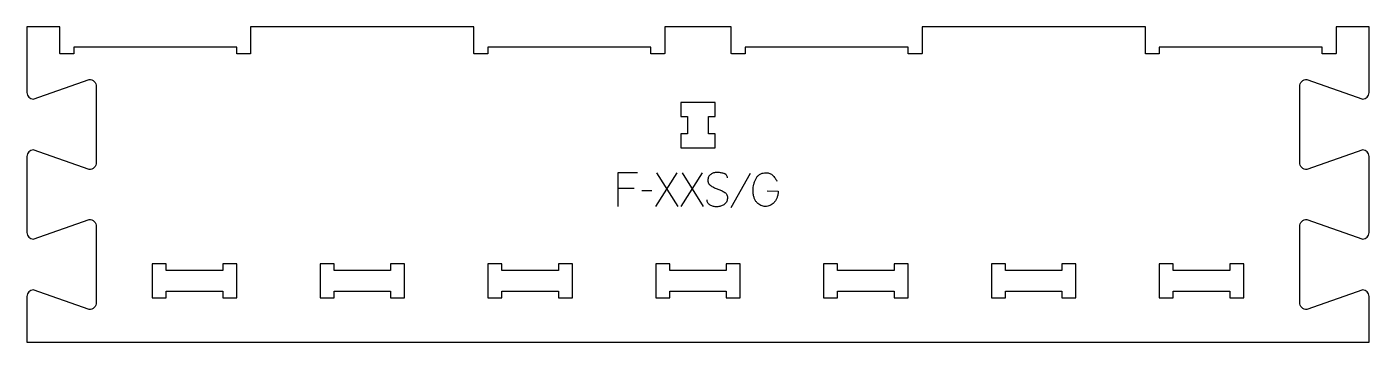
# Model space of a CAD drawing. Extents: x 0 to 1200, y 0 to 282.
import ezdxf

# ---------------------------------------------------------------- set-up
doc = ezdxf.new("R2010")
doc.units = 0
for name, color, linetype in [('1_ANYTOOL_1MMDEEP_LABELS_S', 2, 'CONTINUOUS'), ('3_ANYTOOL_CUTTHROUGH_INSID', 4, 'CONTINUOUS'), ('4_ANYTOOL_CUTTHROUGH_OUTSI', 5, 'CONTINUOUS')]:
    doc.layers.add(name, color=color, linetype=linetype)

msp = doc.modelspace()

# ---------------------------------------------------------------- linework, layer by layer
at = {"layer": '1_ANYTOOL_1MMDEEP_LABELS_S'}
for p, q in [((580.742857, 151.187286), (561.842857, 121.187286)), ((581.985714, 121.187286), (563.042857, 151.187286)), ((603.457143, 151.187286), (584.557143, 121.187286)), ((604.7, 121.187286), (585.757143, 151.187286)), ((646.4, 150.715857), (629.214286, 119.944429)), ((542.6, 137.215857), (528.114286, 137.215857)), ((558.414286, 135.073), (549.628572, 134.987286))]:
    msp.add_line(p, q, dxfattribs=at)
msp.add_lwpolyline([(545.771429, 151.187286), (528.114286, 151.187286), (528.114286, 121.187286)], dxfattribs=at)
for points in [[(626.085714, 146.601572, 0.071867), (625.892601, 147.938178, 0.100684), (625.266072, 149.119429, 0.047558), (624.791518, 149.595879, 0.038563), (624.241518, 149.984607, 0.037928), (623.54433, 150.332076, 0.026634), (622.807143, 150.587286, 0.028461), (619.78381, 151.273269, 0.041577), (616.7, 151.530143, 0.036938), (615.19764, 151.419003, 0.041531), (613.732143, 151.074786, 0.041583), (612.354766, 150.497578, 0.038125), (611.085714, 149.708715, 0.057611), (610.015562, 148.71681, 0.065808), (609.221429, 147.496215, 0.06469), (608.743933, 146.03666, 0.046778), (608.6, 144.501572, 0.052235), (608.762356, 142.951729, 0.075448), (609.307143, 141.501572, 0.076671), (610.223235, 140.328519, 0.061023), (611.428572, 139.444429, 0.021951), (614.457426, 137.917083, 0.018213), (617.6, 136.637286, -0.02405), (620.701485, 135.331824, -0.02981), (623.642857, 133.701572, -0.068439), (624.784159, 132.735641, -0.079282), (625.592857, 131.483715, -0.076308), (626.017857, 129.905033, -0.047772), (626.042857, 128.258715, -0.046243), (625.749623, 126.577755, -0.06359), (625.1, 125.006929, -0.064671), (624.127176, 123.72274, -0.057073), (622.871429, 122.708715, -0.067522), (619.90312, 121.345804, -0.070793), (616.678572, 120.844429, -0.064027), (613.539556, 121.206944, -0.070447), (610.614286, 122.387286, -0.054374), (609.455869, 123.236919, -0.074742), (608.557143, 124.348, -0.075199), (608.034136, 125.654379, -0.057737), (607.871429, 127.058715)], [(661.614286, 134.987286), (671.385714, 134.944429, -0.031732), (671.117604, 131.937027, -0.048764), (670.373214, 129.019429, -0.050291), (669.263502, 126.708921, -0.060119), (667.678572, 124.701572, -0.036578), (665.946552, 123.215155, -0.050793), (663.9875, 122.055143, -0.051881), (662.034483, 121.387399, -0.053919), (659.985714, 121.144429, -0.055881), (657.950567, 121.351373, -0.055271), (656.010714, 122.001572, -0.05403), (654.084738, 123.160765, -0.038531), (652.4, 124.658715, -0.067281), (650.852287, 126.769729, -0.049165), (649.828572, 129.190857, -0.047412), (649.155645, 132.394776, -0.028075), (648.971429, 135.673, -0.03109), (649.138955, 138.36458, -0.031496), (649.641072, 141.014072, -0.031425), (650.491944, 143.642316, -0.02824), (651.65, 146.151572, -0.064555), (653.178804, 148.303097, -0.078906), (655.244643, 149.928357, -0.076878), (657.868244, 150.902907, -0.050594), (660.671429, 151.187286, -0.039946), (662.33099, 151.054489, -0.052714), (663.933929, 150.619429, -0.053511), (665.317126, 149.904095, -0.05153), (666.521429, 148.915857, -0.040443), (668.561653, 146.492716, -0.04035), (670.185714, 143.773)]]:
    msp.add_lwpolyline(points, format="xyb", dxfattribs=at)
at = {"layer": '3_ANYTOOL_CUTTHROUGH_INSID'}
for points in [[(615, 173.5), (615, 186), (609, 186), (609, 201.5), (615, 201.5), (615, 214), (584.5, 214), (584.5, 201.5), (590.5, 201.5), (590.5, 186), (584.5, 186), (584.5, 173.5)], [(149.75, 45.5), (175, 45.5), (175, 39.5), (187.5, 39.5), (187.5, 70), (175, 70), (175, 64), (149.75, 64), (124.5, 64), (124.5, 70), (112, 70), (112, 39.5), (124.5, 39.5), (124.5, 45.5)], [(274.5, 64), (274.5, 70), (262, 70), (262, 39.5), (274.5, 39.5), (274.5, 45.5), (325, 45.5), (325, 39.5), (337.5, 39.5), (337.5, 70), (325, 70), (325, 64)], [(449.75, 64), (424.5, 64), (424.5, 70), (412, 70), (412, 39.5), (424.5, 39.5), (424.5, 45.5), (475, 45.5), (475, 39.5), (487.5, 39.5), (487.5, 70), (475, 70), (475, 64)], [(574.5, 64), (574.5, 70), (562, 70), (562, 39.5), (574.5, 39.5), (574.5, 45.5), (625, 45.5), (625, 39.5), (637.5, 39.5), (637.5, 70), (625, 70), (625, 64)], [(749.75, 64), (724.5, 64), (724.5, 70), (712, 70), (712, 39.5), (724.5, 39.5), (724.5, 45.5), (775, 45.5), (775, 39.5), (787.5, 39.5), (787.5, 70), (775, 70), (775, 64)], [(874.5, 64), (874.5, 70), (862, 70), (862, 39.5), (874.5, 39.5), (874.5, 45.5), (925, 45.5), (925, 39.5), (937.5, 39.5), (937.5, 70), (925, 70), (925, 64)], [(1049.75, 64), (1024.5, 64), (1024.5, 70), (1012, 70), (1012, 39.5), (1024.5, 39.5), (1024.5, 45.5), (1049.75, 45.5), (1075, 45.5), (1075, 39.5), (1087.5, 39.5), (1087.5, 70), (1075, 70), (1075, 64)]]:
    msp.add_lwpolyline(points, close=True, dxfattribs=at)
at = {"layer": '4_ANYTOOL_CUTTHROUGH_OUTSI'}
msp.add_lwpolyline([(187.5, 257.75), (187.5, 263.5), (149.75, 263.5), (111.75, 263.5), (42, 263.5), (42, 257.75, -0.414214), (41.75, 257.5), (29.75, 257.5, -0.414214), (29.5, 257.75), (29.5, 281.5), (0, 281.5), (0, 222.831361, 0.412073), (5.707953, 217.081514), (55.667412, 234.567466, -0.084369), (55.75, 234.581501, -0.414214), (62, 228.331501), (62, 160.331501, -0.414214), (55.75, 154.081501, -0.084369), (55.667412, 154.095537), (5.707953, 171.581488, 0.412073), (0, 165.831642), (0, 97.831642, 0.412073), (5.707953, 92.081796), (55.667412, 109.567747, -0.084369), (55.75, 109.581783, -0.414214), (62, 103.331783), (62, 35.331783, -0.414214), (55.75, 29.081783, -0.084369), (55.667412, 29.095818), (5.707953, 46.58177, 0.412073), (0, 40.831923), (0, 0), (149.75, 0), (449.75, 0), (749.75, 0), (1049.75, 0), (1199.5, 0), (1199.5, 40.831923, 0.412073), (1193.792048, 46.58177), (1143.832589, 29.095818, -0.084369), (1143.75, 29.081783, -0.414214), (1137.5, 35.331783), (1137.5, 103.331783, -0.414214), (1143.75, 109.581783, -0.084369), (1143.832589, 109.567747), (1193.792048, 92.081796, 0.412073), (1199.5, 97.831642), (1199.5, 165.831642, 0.412073), (1193.792048, 171.581488), (1143.832589, 154.095537, -0.084369), (1143.75, 154.081501, -0.414214), (1137.5, 160.331501), (1137.5, 228.331501, -0.414214), (1143.75, 234.581501, -0.084369), (1143.832589, 234.567466), (1193.792048, 217.081514, 0.412073), (1199.5, 222.831361), (1199.5, 281.5), (1170, 281.5), (1170, 257.75, -0.414214), (1169.75, 257.5), (1157.75, 257.5, -0.414214), (1157.5, 257.75), (1157.5, 263.5), (1087.75, 263.5), (1049.75, 263.5), (1012, 263.5), (1012, 257.75, -0.414214), (1011.75, 257.5), (999.75, 257.5, -0.414214), (999.5, 257.75), (999.5, 281.5), (800, 281.5), (800, 257.75, -0.414214), (799.75, 257.5), (787.75, 257.5, -0.414214), (787.5, 257.75), (787.5, 263.5), (642, 263.5), (642, 257.75, -0.414214), (641.75, 257.5), (629.75, 257.5, -0.414214), (629.5, 257.75), (629.5, 281.5), (570, 281.5), (570, 257.75, -0.414214), (569.75, 257.5), (557.75, 257.5, -0.414214), (557.5, 257.75), (557.5, 263.5), (412, 263.5), (412, 257.75, -0.414214), (411.75, 257.5), (399.75, 257.5, -0.414214), (399.5, 257.75), (399.5, 281.5), (200, 281.5), (200, 257.75, -0.414214), (199.75, 257.5), (187.75, 257.5, -0.414214)], format="xyb", close=True, dxfattribs=at)

doc.saveas('drawing.dxf')
